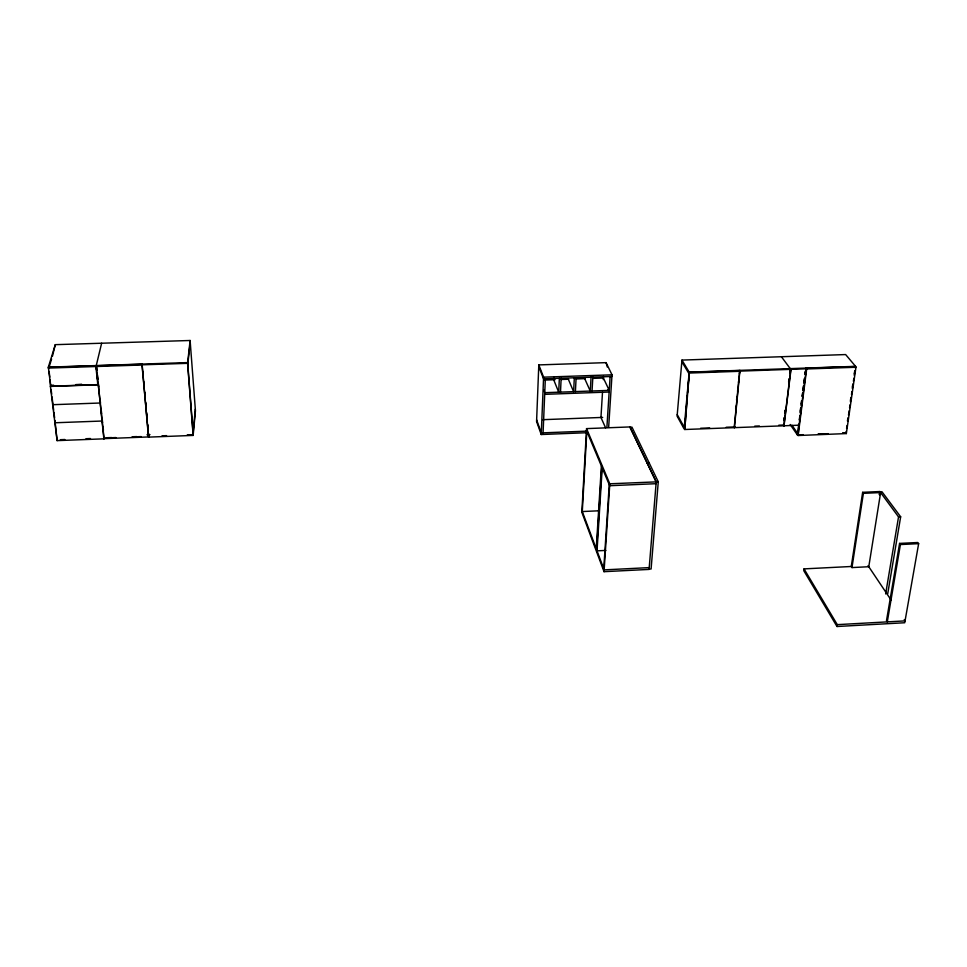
<?xml version="1.0" encoding="UTF-8"?>
<svg xmlns="http://www.w3.org/2000/svg" width="967" height="967" viewBox="0 0 967 967"><rect width="100%" height="100%" fill="white"/><g stroke="black" fill="none" stroke-linecap="round" stroke-linejoin="round"><path stroke-width="1.45" d="M608.654 427.293L612.014 374.809L606.067 362.637L538.8 364.91L536.576 421.515L541.242 434.521L585.99 432.757M541.242 434.521L543.599 377.178L538.8 364.91M543.079 432.841L545.34 378.786M553.801 376.997L553.68 379.741L558.708 392.191L559.349 378.29M560.497 392.131L561.15 378.23M574.325 377.771L573.612 391.659L568.33 379.233M575.401 391.587L576.114 377.71M586.558 428.611L581.832 512.305L604.037 571.678L649.075 569.418L656.218 481.784L629.94 426.93L586.558 428.611L609.802 483.79L604.037 571.678M586.836 431.33L582.291 511.543L598.887 510.794M591.055 377.19L590.269 391.055L584.709 378.653M592.046 390.994L592.844 377.13M602.489 392.384L600.954 417.478L605.56 427.777M603.275 379.632L603.493 376.151M606.067 362.637L607.288 366.989M596.24 548.748L601.389 465.985M596.627 549.788L601.8 466.964M602.211 467.943L597.026 550.852L605.85 550.416M606.901 427.366L610.117 376.526M603.746 568.777L609.246 484.685M656.146 481.88L647.394 463.604L649.473 463.519L658.273 481.796L651.093 568.995L649.038 569.092M681.965 360.087L677.105 416.148L684.104 428.913L689.193 372.126L681.965 360.087L845.642 354.563L855.565 366.348L855.336 367.992M687.247 396.059L684.745 429.505L783.85 425.794L790.813 369.346L781.384 356.726M687.513 393.085L689.374 372.307L739.719 370.554L734.219 427.571M684.745 429.505L689.374 372.307M193.098 432.998L195.322 409.21M190.112 340.493L187.574 363.338L141.98 364.825L148.664 437.12L193.146 435.416L195.443 410.794L190.112 340.493L55.288 344.663L48.35 367.134L50.755 386.546M735.633 409.029L736.129 406.104M736.576 400.157L736.89 397.195M737.519 391.272L738.039 388.238M738.462 382.388L738.981 379.306M739.404 373.516L739.936 370.361L734.388 427.74L733.735 426.798M187.791 364.293L190.245 342.149M783.874 420.572L784.249 417.526M784.781 413.151L785.156 410.141M788.613 382.074L788.987 379.004M789.701 373.214L790.269 368.62M784.056 420.56L784.418 417.599M784.974 413.139L785.337 410.177M788.818 381.965L789.181 379.004M789.906 373.069L790.462 368.608L791.006 369.334L784.032 425.782L799.08 425.19L806.321 368.802L805.765 368.076M800.253 411.084L800.628 408.11M801.208 403.662L801.583 400.701M802.151 396.252L802.537 393.291M803.106 388.843L803.48 385.869M804.061 381.421L804.435 378.46M805.003 374.011L805.39 371.05M803.263 434.679L797.376 434.908L798.718 424.465M799.298 420.029L799.866 415.58M800.241 412.631L800.809 408.183M801.196 405.233L801.764 400.785M802.332 396.349L802.707 393.388M803.093 390.426L803.662 385.99M804.036 383.029L804.604 378.593M805.185 374.156L805.559 371.195M798.923 424.392L798.126 435.513L846.343 433.579L855.964 367.255L855.348 366.541L806.127 368.246L806.683 368.971L798.126 435.513M799.491 419.956L799.866 417.007M800.434 412.571L801.002 408.134M801.389 405.185L801.957 400.749M802.525 396.325L802.9 393.364M803.287 390.414L803.855 385.978M804.23 383.029L804.798 378.593M805.366 374.156L805.753 371.207M851.673 566.469L804.036 568.886L803.782 570.687L837.011 626.507L904.725 622.748L918.65 543.659L917.792 542.511L899.576 543.406L886.497 620.645L887.295 621.866L900.41 544.554L899.576 543.406M847.467 421.02L847.89 418.082M850.452 400.411L850.875 397.461M852.374 387.151L852.797 384.213M854.284 373.903L854.719 370.953M846.149 431.403L845.932 432.974L842.982 433.083M846.584 428.454L847.007 425.504M847.648 421.08L848.071 418.131M848.506 415.181L849.147 410.757M849.57 407.808L849.993 404.859M850.428 401.909L851.069 397.485M851.492 394.536L851.915 391.587M852.35 388.637L852.991 384.213M853.414 381.264L853.837 378.315M854.26 375.365L854.901 370.941M148.664 437.12L148.519 433.361M101.632 343.225L96.253 365.574L104.073 438.643L148.447 436.951L148.567 436.141M837.011 626.507L837.289 624.646L804.036 568.886M862.649 492.312L851.262 566.493L851.975 567.581L868.777 566.722L880.623 492.566L863.398 493.339L862.649 492.312L879.861 491.538L898.536 516.898L885.639 593.931M851.975 567.581L863.398 493.339M879.39 494.5L879.861 491.538M879.438 494.826L879.91 491.865L881.977 491.768L900.664 516.801L887.706 593.823M148.447 436.951L142.113 364.075M53.608 385.543L50.635 385.64L50.405 386.413L57.113 440.626L103.88 438.837L104.049 438.027L115.943 437.567M104.073 438.643L104.243 437.833M102.139 420.234L101.958 421.032L54.914 422.772L55.131 421.975M100.193 402.236L100.024 403.021L52.677 404.702M50.139 379.862L50.598 386.22L97.824 384.612L98.005 383.839M103.88 438.837L98.235 384.02M141.919 364.269L96.482 365.756L96.301 366.517L141.786 365.018M95.878 366.529L96.059 365.768L48.592 367.327L48.35 368.076L95.878 366.529L97.824 384.612M57.113 440.626L54.95 420.476M48.568 368.85L51.589 358.999M52.46 356.182L55.288 344.663M837.289 624.646L905.052 620.887L904.23 619.666M649.22 567.617L604.157 569.877L581.929 510.588M900.41 544.554L918.65 543.659M898.536 516.898L900.664 516.801M609.802 483.79L658.273 481.796M656.061 483.693L609.681 485.712L586.461 430.436M818.662 433.893L823.183 433.712M842.753 432.926L845.762 432.805L846.343 433.579M817.973 434.086L828.272 433.675M146.996 434.751L149.97 434.63M542.644 419.69L602.683 417.406M107.192 437.725L111.628 437.555M132.31 436.758L136.746 436.588M60.353 439.695L64.874 439.514M85.966 438.716L90.487 438.535M132.286 436.939L141.206 436.601M162.009 435.815L166.566 435.633M187.284 434.848L191.744 434.679M586.075 431.161L541.315 432.914L536.637 419.92M700.64 428.26L709.657 427.91M726.193 427.269L735.222 426.906M754.756 426.145L759.361 425.963M778.81 425.202L783.318 425.021L783.85 425.794M543.599 377.178L612.014 374.809M689.193 372.126L855.565 366.348M740.432 371.098L790.813 369.346M791.006 369.334L806.321 368.802M689.822 373.032L740.214 371.28M806.683 368.971L855.964 367.255M611.906 376.465L543.539 378.846L538.74 366.553M544.494 380.067L555.058 379.693M561.102 379.487L568.644 379.221M576.199 378.955L585.253 378.641M592.807 378.375L603.372 378.012L609.246 390.378L544.759 392.687L543.696 389.919M544.687 394.343L609.137 392.022L607.965 389.544M50.828 385.446L53.777 385.35M75.885 384.588L81.784 384.395M75.922 384.781L81.869 384.576M50.405 386.413L98.054 384.793M48.35 367.134L187.658 362.589L193.219 434.618M798.537 424.428L799.08 425.19M791.985 425.275L797.582 433.349M790.184 424.513L797.376 434.908M783.512 425.021L784.032 425.782M868.052 565.635L891.066 600.011M681.832 361.718L689.048 373.782M677.238 414.577L684.249 427.317M49.099 371.509L49.788 377.082M51.118 389.496L51.686 394.077M52.025 396.881L53.668 410.153M53.934 412.244L54.611 417.804M96.482 365.756L96.966 370.264M97.449 374.773L97.933 379.269M98.416 383.778L98.743 386.776M100.193 400.29L100.52 403.299M101.33 410.806L101.656 413.803M102.297 419.811L102.623 422.821M103.106 427.317L103.433 430.327M96.059 365.768L96.507 369.938M96.954 374.108L97.558 379.668M142.79 371.449L143.068 374.398M143.745 381.772L144.023 384.721M144.699 392.082L145.11 396.506M145.654 402.405L145.932 405.354M146.609 412.728L146.887 415.677M147.697 424.525L147.975 427.474M187.574 363.338L193.146 435.416M649.365 463.302L647.298 463.386L629.976 427.221L631.959 427.148L649.365 463.302"/></g></svg>
